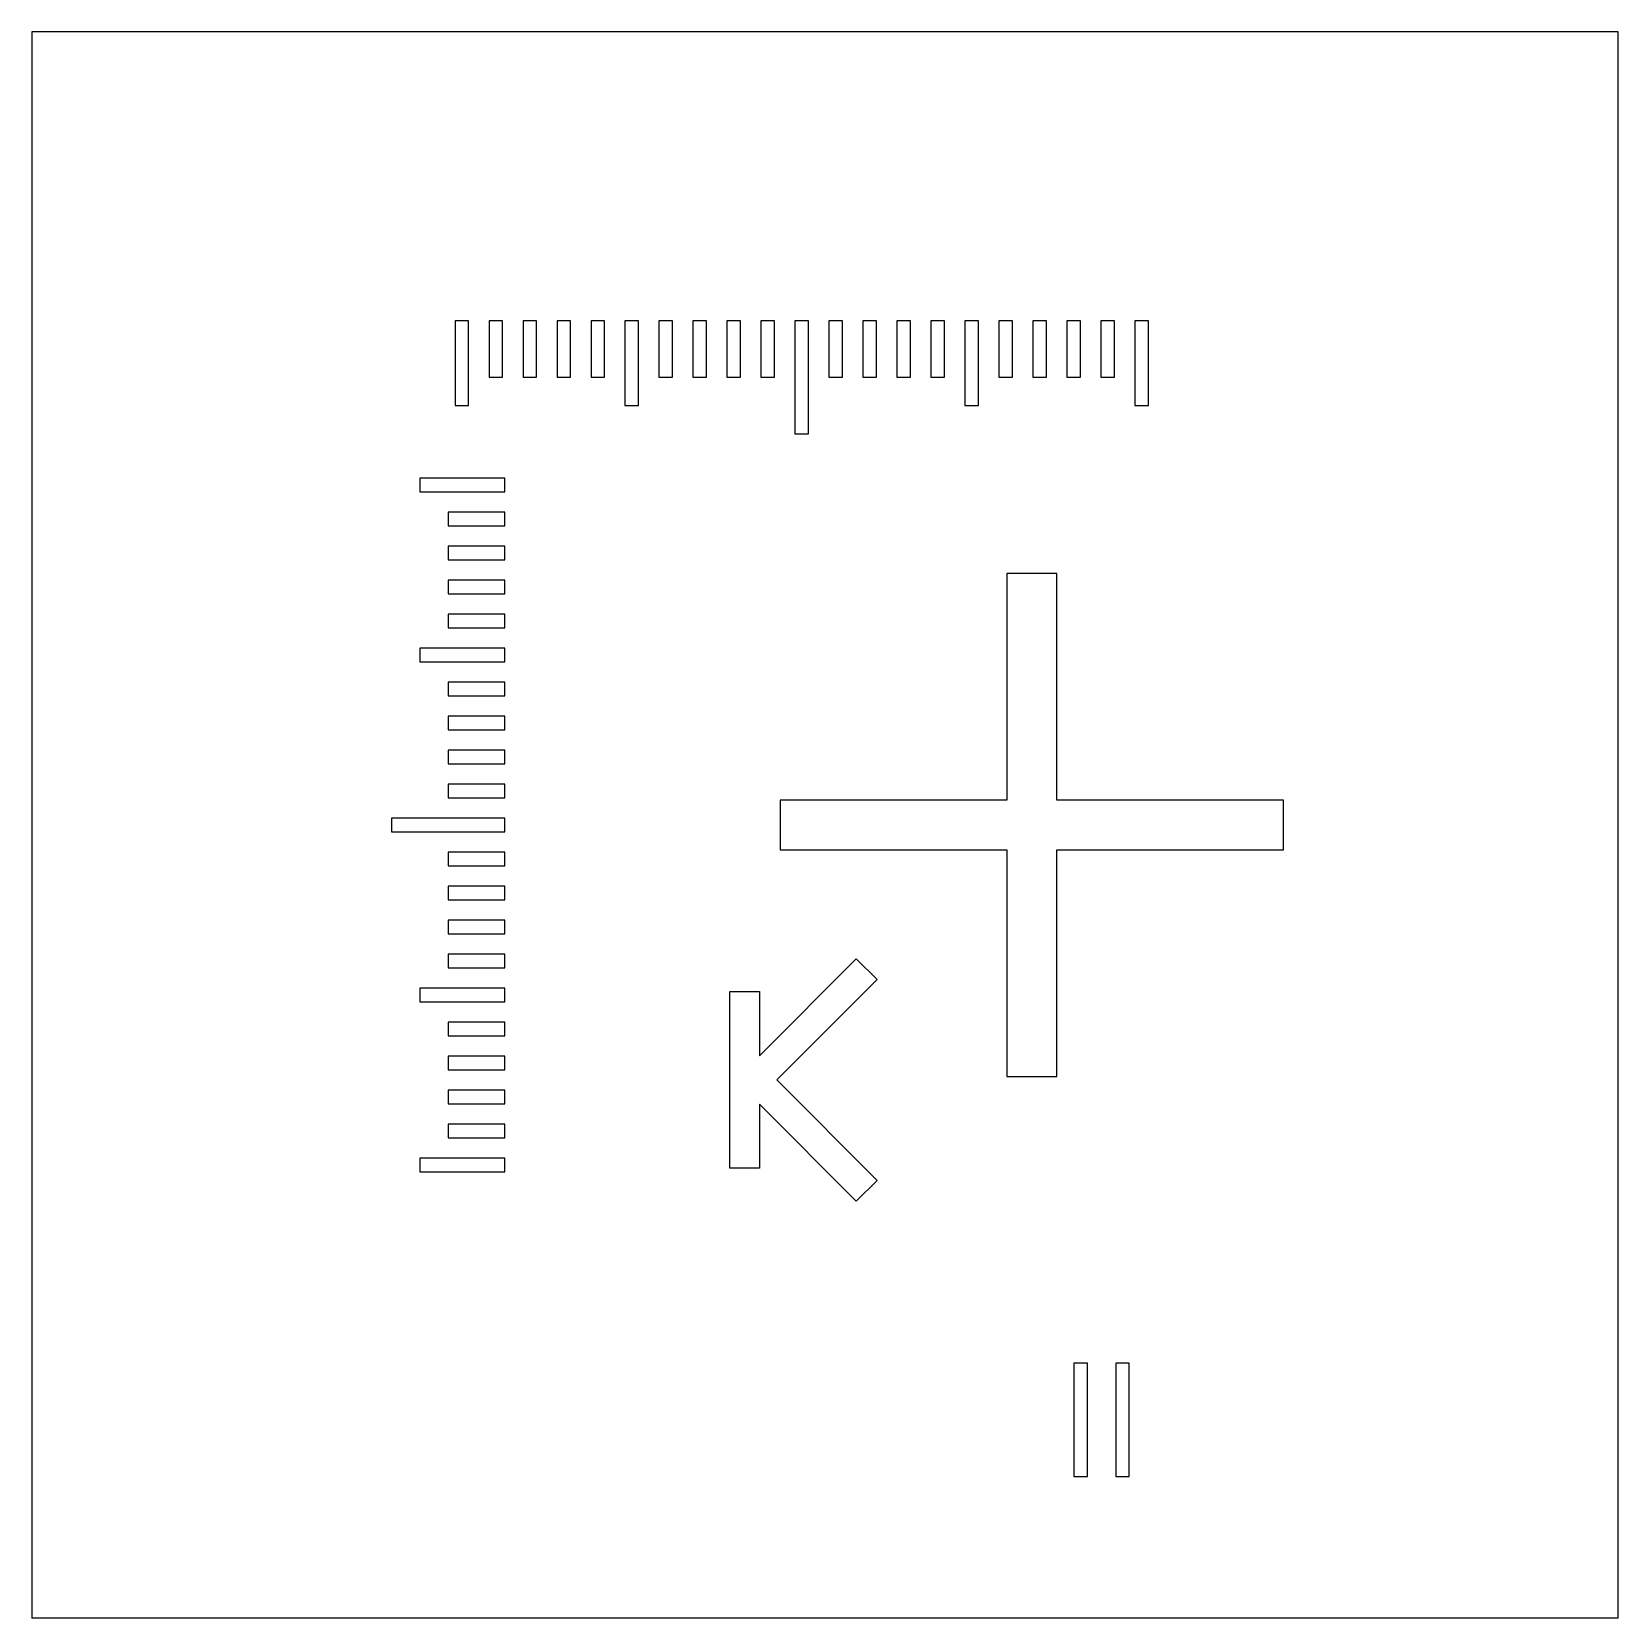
# Model space of a CAD drawing. Extents: x -119394 to 128420, y 74496 to 185496.
# Drawn here: x -5793 to -4393, y 141696 to 143096 of the extents above; entities that cross this region are included whole.
import ezdxf

# ---------------------------------------------------------------- set-up
doc = ezdxf.new("R2010")
doc.units = 13
doc.layers.add('CHROME', color=10, linetype='Continuous')
doc.layers.add('CL - Main', color=150, linetype='Continuous')

msp = doc.modelspace()

# ---------------------------------------------------------------- linework, layer by layer
at = {"layer": 'CHROME'}
for p, q in [((-5419.7, 142840.9), (-5419.7, 142765.9)), ((-5407.7, 142840.9), (-5419.7, 142840.9)), ((-5407.7, 142765.9), (-5407.7, 142840.9)), ((-5389.7, 142840.9), (-5389.7, 142790.9)), ((-5377.7, 142840.9), (-5389.7, 142840.9)), ((-5377.7, 142790.9), (-5377.7, 142840.9)), ((-5359.7, 142840.9), (-5359.7, 142790.9)), ((-5347.7, 142840.9), (-5359.7, 142840.9)), ((-5347.7, 142790.9), (-5347.7, 142840.9)), ((-5329.7, 142840.9), (-5329.7, 142790.9)), ((-5317.7, 142840.9), (-5329.7, 142840.9)), ((-5317.7, 142790.9), (-5317.7, 142840.9)), ((-5299.7, 142840.9), (-5299.7, 142790.9)), ((-5287.7, 142840.9), (-5299.7, 142840.9)), ((-5287.7, 142790.9), (-5287.7, 142840.9)), ((-5269.7, 142840.9), (-5269.7, 142765.9)), ((-5257.7, 142840.9), (-5269.7, 142840.9)), ((-5257.7, 142765.9), (-5257.7, 142840.9)), ((-5239.7, 142840.9), (-5239.7, 142790.9)), ((-5227.7, 142840.9), (-5239.7, 142840.9)), ((-5227.7, 142790.9), (-5227.7, 142840.9)), ((-5209.7, 142840.9), (-5209.7, 142790.9)), ((-5197.7, 142840.9), (-5209.7, 142840.9)), ((-5197.7, 142790.9), (-5197.7, 142840.9)), ((-5179.7, 142840.9), (-5179.7, 142790.9)), ((-5167.7, 142840.9), (-5179.7, 142840.9)), ((-5167.7, 142790.9), (-5167.7, 142840.9)), ((-5149.7, 142840.9), (-5149.7, 142790.9)), ((-5137.7, 142840.9), (-5149.7, 142840.9)), ((-5137.7, 142790.9), (-5137.7, 142840.9)), ((-5119.7, 142840.9), (-5119.7, 142740.9)), ((-5107.7, 142840.9), (-5119.7, 142840.9)), ((-5107.7, 142740.9), (-5107.7, 142840.9)), ((-5089.7, 142840.9), (-5089.7, 142790.9)), ((-5077.7, 142840.9), (-5089.7, 142840.9)), ((-5077.7, 142790.9), (-5077.7, 142840.9)), ((-5059.7, 142840.9), (-5059.7, 142790.9)), ((-5047.7, 142840.9), (-5059.7, 142840.9)), ((-5047.7, 142790.9), (-5047.7, 142840.9)), ((-5029.7, 142840.9), (-5029.7, 142790.9)), ((-5017.7, 142840.9), (-5029.7, 142840.9)), ((-5017.7, 142790.9), (-5017.7, 142840.9)), ((-4999.7, 142840.9), (-4999.7, 142790.9)), ((-4987.7, 142840.9), (-4999.7, 142840.9)), ((-4987.7, 142790.9), (-4987.7, 142840.9)), ((-4969.7, 142840.9), (-4969.7, 142765.9)), ((-4957.7, 142840.9), (-4969.7, 142840.9)), ((-4957.7, 142765.9), (-4957.7, 142840.9)), ((-4939.7, 142840.9), (-4939.7, 142790.9)), ((-4927.7, 142840.9), (-4939.7, 142840.9)), ((-4927.7, 142790.9), (-4927.7, 142840.9)), ((-4909.7, 142840.9), (-4909.7, 142790.9)), ((-4897.7, 142840.9), (-4909.7, 142840.9)), ((-4897.7, 142790.9), (-4897.7, 142840.9)), ((-4879.7, 142840.9), (-4879.7, 142790.9)), ((-4867.7, 142840.9), (-4879.7, 142840.9)), ((-4867.7, 142790.9), (-4867.7, 142840.9)), ((-4849.7, 142840.9), (-4849.7, 142790.9)), ((-4837.7, 142840.9), (-4849.7, 142840.9)), ((-4837.7, 142790.9), (-4837.7, 142840.9)), ((-4819.7, 142840.9), (-4819.7, 142765.9)), ((-4807.7, 142840.9), (-4819.7, 142840.9)), ((-4807.7, 142765.9), (-4807.7, 142840.9)), ((-5389.7, 142790.9), (-5377.7, 142790.9)), ((-5359.7, 142790.9), (-5347.7, 142790.9)), ((-5329.7, 142790.9), (-5317.7, 142790.9)), ((-5299.7, 142790.9), (-5287.7, 142790.9)), ((-5239.7, 142790.9), (-5227.7, 142790.9)), ((-5209.7, 142790.9), (-5197.7, 142790.9)), ((-5179.7, 142790.9), (-5167.7, 142790.9)), ((-5149.7, 142790.9), (-5137.7, 142790.9)), ((-5089.7, 142790.9), (-5077.7, 142790.9)), ((-5059.7, 142790.9), (-5047.7, 142790.9)), ((-5029.7, 142790.9), (-5017.7, 142790.9)), ((-4999.7, 142790.9), (-4987.7, 142790.9)), ((-4939.7, 142790.9), (-4927.7, 142790.9)), ((-4909.7, 142790.9), (-4897.7, 142790.9)), ((-4879.7, 142790.9), (-4867.7, 142790.9)), ((-4849.7, 142790.9), (-4837.7, 142790.9)), ((-5419.7, 142765.9), (-5407.7, 142765.9)), ((-5269.7, 142765.9), (-5257.7, 142765.9)), ((-4969.7, 142765.9), (-4957.7, 142765.9)), ((-4819.7, 142765.9), (-4807.7, 142765.9)), ((-5119.7, 142740.9), (-5107.7, 142740.9)), ((-5375.7, 142701.9), (-5450.7, 142701.9)), ((-5450.7, 142701.9), (-5450.7, 142689.9)), ((-5450.7, 142689.9), (-5375.7, 142689.9)), ((-5375.7, 142689.9), (-5375.7, 142701.9)), ((-5375.7, 142671.9), (-5425.7, 142671.9)), ((-5425.7, 142671.9), (-5425.7, 142659.9)), ((-5375.7, 142659.9), (-5375.7, 142671.9)), ((-5425.7, 142659.9), (-5375.7, 142659.9)), ((-5375.7, 142641.9), (-5425.7, 142641.9)), ((-5425.7, 142641.9), (-5425.7, 142629.9)), ((-5375.7, 142629.9), (-5375.7, 142641.9)), ((-5425.7, 142629.9), (-5375.7, 142629.9)), ((-5375.7, 142611.9), (-5425.7, 142611.9)), ((-5425.7, 142611.9), (-5425.7, 142599.9)), ((-5375.7, 142599.9), (-5375.7, 142611.9)), ((-4888.7, 142617.9), (-4932.7, 142617.9)), ((-4932.7, 142617.9), (-4932.7, 142417.9)), ((-4888.7, 142417.9), (-4888.7, 142617.9)), ((-5425.7, 142599.9), (-5375.7, 142599.9)), ((-5375.7, 142581.9), (-5425.7, 142581.9)), ((-5425.7, 142581.9), (-5425.7, 142569.9)), ((-5375.7, 142569.9), (-5375.7, 142581.9)), ((-5425.7, 142569.9), (-5375.7, 142569.9)), ((-5375.7, 142551.9), (-5450.7, 142551.9)), ((-5450.7, 142551.9), (-5450.7, 142539.9)), ((-5375.7, 142539.9), (-5375.7, 142551.9)), ((-5450.7, 142539.9), (-5375.7, 142539.9)), ((-5375.7, 142521.9), (-5425.7, 142521.9)), ((-5425.7, 142521.9), (-5425.7, 142509.9)), ((-5375.7, 142509.9), (-5375.7, 142521.9)), ((-5425.7, 142509.9), (-5375.7, 142509.9)), ((-5375.7, 142491.9), (-5425.7, 142491.9)), ((-5425.7, 142491.9), (-5425.7, 142479.9)), ((-5425.7, 142479.9), (-5375.7, 142479.9)), ((-5375.7, 142479.9), (-5375.7, 142491.9)), ((-5375.7, 142461.9), (-5425.7, 142461.9)), ((-5425.7, 142461.9), (-5425.7, 142449.9)), ((-5375.7, 142449.9), (-5375.7, 142461.9)), ((-5425.7, 142449.9), (-5375.7, 142449.9)), ((-5375.7, 142431.9), (-5425.7, 142431.9)), ((-5425.7, 142431.9), (-5425.7, 142419.9)), ((-5375.7, 142419.9), (-5375.7, 142431.9)), ((-5425.7, 142419.9), (-5375.7, 142419.9)), ((-4932.7, 142417.9), (-5132.7, 142417.9)), ((-5132.7, 142417.9), (-5132.7, 142373.9)), ((-4688.7, 142417.9), (-4888.7, 142417.9)), ((-4688.7, 142373.9), (-4688.7, 142417.9)), ((-5375.7, 142401.9), (-5475.7, 142401.9)), ((-5475.7, 142401.9), (-5475.7, 142389.9)), ((-5375.7, 142389.9), (-5375.7, 142401.9)), ((-5475.7, 142389.9), (-5375.7, 142389.9)), ((-5375.7, 142371.9), (-5425.7, 142371.9)), ((-5425.7, 142371.9), (-5425.7, 142359.9)), ((-5375.7, 142359.9), (-5375.7, 142371.9)), ((-5132.7, 142373.9), (-4932.7, 142373.9)), ((-4932.7, 142373.9), (-4932.7, 142173.9)), ((-4888.7, 142173.9), (-4888.7, 142373.9)), ((-4888.7, 142373.9), (-4688.7, 142373.9)), ((-5425.7, 142359.9), (-5375.7, 142359.9)), ((-5375.7, 142341.9), (-5425.7, 142341.9)), ((-5425.7, 142341.9), (-5425.7, 142329.9)), ((-5375.7, 142329.9), (-5375.7, 142341.9)), ((-5425.7, 142329.9), (-5375.7, 142329.9)), ((-5375.7, 142311.9), (-5425.7, 142311.9)), ((-5425.7, 142311.9), (-5425.7, 142299.9)), ((-5375.7, 142299.9), (-5375.7, 142311.9)), ((-5425.7, 142299.9), (-5375.7, 142299.9)), ((-5375.7, 142281.9), (-5425.7, 142281.9)), ((-5425.7, 142281.9), (-5425.7, 142269.9)), ((-5425.7, 142269.9), (-5375.7, 142269.9)), ((-5375.7, 142269.9), (-5375.7, 142281.9)), ((-5151.1, 142192.2), (-5065.6, 142277.8)), ((-5065.6, 142277.8), (-5047.2, 142259.4)), ((-5047.2, 142259.4), (-5135.7, 142170.9)), ((-5375.7, 142251.9), (-5450.7, 142251.9)), ((-5450.7, 142251.9), (-5450.7, 142239.9)), ((-5375.7, 142239.9), (-5375.7, 142251.9)), ((-5177.1, 142092.9), (-5177.1, 142248.9)), ((-5177.1, 142248.9), (-5151.1, 142248.9)), ((-5151.1, 142248.9), (-5151.1, 142192.2)), ((-5450.7, 142239.9), (-5375.7, 142239.9)), ((-5375.7, 142221.9), (-5425.7, 142221.9)), ((-5425.7, 142221.9), (-5425.7, 142209.9)), ((-5375.7, 142209.9), (-5375.7, 142221.9)), ((-5425.7, 142209.9), (-5375.7, 142209.9)), ((-5375.7, 142191.9), (-5425.7, 142191.9)), ((-5425.7, 142191.9), (-5425.7, 142179.9)), ((-5375.7, 142179.9), (-5375.7, 142191.9)), ((-5425.7, 142179.9), (-5375.7, 142179.9)), ((-5135.7, 142170.9), (-5047.2, 142082.3)), ((-4932.7, 142173.9), (-4888.7, 142173.9)), ((-5375.7, 142161.9), (-5425.7, 142161.9)), ((-5425.7, 142161.9), (-5425.7, 142149.9)), ((-5375.7, 142149.9), (-5375.7, 142161.9)), ((-5425.7, 142149.9), (-5375.7, 142149.9)), ((-5065.6, 142063.9), (-5151.1, 142149.5)), ((-5151.1, 142149.5), (-5151.1, 142092.9)), ((-5375.7, 142131.9), (-5425.7, 142131.9)), ((-5425.7, 142131.9), (-5425.7, 142119.9)), ((-5375.7, 142119.9), (-5375.7, 142131.9)), ((-5425.7, 142119.9), (-5375.7, 142119.9)), ((-5375.7, 142101.9), (-5450.7, 142101.9)), ((-5450.7, 142101.9), (-5450.7, 142089.9)), ((-5375.7, 142089.9), (-5375.7, 142101.9)), ((-5450.7, 142089.9), (-5375.7, 142089.9)), ((-5151.1, 142092.9), (-5177.1, 142092.9)), ((-5047.2, 142082.3), (-5065.6, 142063.9)), ((-4873.7, 141920.9), (-4873.7, 141820.9)), ((-4861.7, 141920.9), (-4873.7, 141920.9)), ((-4861.7, 141820.9), (-4861.7, 141920.9)), ((-4824.7, 141920.9), (-4836.7, 141920.9)), ((-4836.7, 141920.9), (-4836.7, 141820.9)), ((-4824.7, 141820.9), (-4824.7, 141920.9)), ((-4873.7, 141820.9), (-4861.7, 141820.9)), ((-4836.7, 141820.9), (-4824.7, 141820.9))]:
    msp.add_line(p, q, dxfattribs=at)
at = {"layer": 'CL - Main'}
for p, q in [((-4393.2, 143095.9), (-5793.2, 143095.9)), ((-5793.2, 143095.9), (-5793.2, 141695.9)), ((-4393.2, 141695.9), (-4393.2, 143095.9)), ((-4393.2, 141695.9), (-5793.2, 141695.9))]:
    msp.add_line(p, q, dxfattribs=at)

doc.saveas('drawing.dxf')
